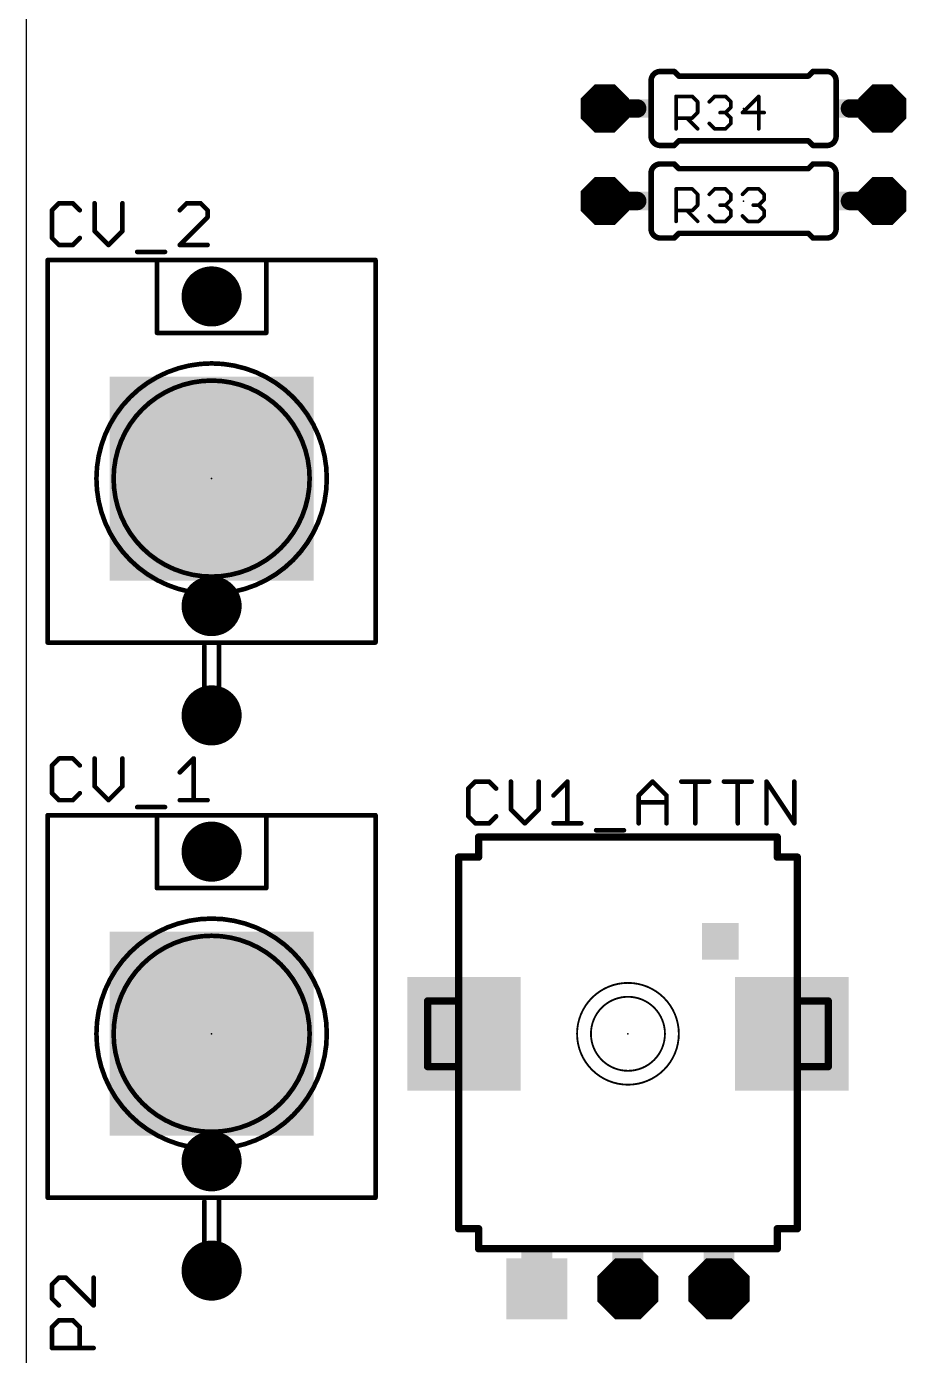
# Model space of a CAD drawing. Extents: x 0 to 42, y 0 to 103.
# Drawn here: x 0 to 24.16, y 38.8 to 75.27 of the extents above; entities that cross this region are included whole.
import ezdxf

# ---------------------------------------------------------------- set-up
doc = ezdxf.new("R2010")
doc.units = 0
for name, color, linetype in [('17', 110, 'CONTINUOUS'), ('18', 110, 'CONTINUOUS'), ('20', 53, 'CONTINUOUS'), ('21', 253, 'CONTINUOUS'), ('23', 53, 'CONTINUOUS'), ('25', 253, 'CONTINUOUS'), ('41', 12, 'CONTINUOUS'), ('51', 253, 'CONTINUOUS')]:
    doc.layers.add(name, color=color, linetype=linetype)

# ---------------------------------------------------------------- blocks, each defined once
blk = doc.blocks.new('RECT')
blk.add_solid([(-0.5, -0.5), (0.5, -0.5), (-0.5, 0.5), (0.5, 0.5)])
blk = doc.blocks.new('SQUAREP')
blk.add_solid([(-0.5, -0.5), (0.5, -0.5), (-0.5, 0.5), (0.5, 0.5)])
blk = doc.blocks.new('OCTAGONP')
at = {"const_width": 0.5}
blk.add_lwpolyline([(-0.25, -0.1036), (-0.25, 0.1036), (-0.1036, 0.25), (0.1036, 0.25), (0.25, 0.1036), (0.25, -0.1036), (0.1036, -0.25), (-0.1036, -0.25), (-0.25, -0.1036), (-0.25, 0.1036)], dxfattribs=at)
blk = doc.blocks.new('ROUNDP')
at = {"const_width": 0.5}
blk.add_lwpolyline([(0, -0.25, 1), (0, 0.25, 1), (0, -0.25)], format="xyb", dxfattribs=at)
blk = doc.blocks.new('SQUAREV')
blk.add_solid([(-0.5, -0.5), (0.5, -0.5), (-0.5, 0.5), (0.5, 0.5)])

msp = doc.modelspace()

# ---------------------------------------------------------------- linework, layer by layer
at = {"layer": '20'}
msp.add_line((0, 0), (0, 99.695), dxfattribs=at)
at = {"layer": '21'}
for points, const_width in [([(17.399, 74.041, 0.4142), (17.145, 73.787)], 0.1524), ([(17.399, 74.0791, 1), (17.399, 74.0029)], 0.0762), ([(17.399, 74.0029, 1), (17.399, 74.0791)], 0.0762), ([(17.8069, 74.0679, 1), (17.7531, 74.0141)], 0.0762), ([(17.78, 74.0029, 1), (17.78, 74.0791)], 0.0762), ([(21.59, 74.0791, 1), (21.59, 74.0029)], 0.0762), ([(21.6169, 74.0141, 1), (21.5631, 74.0679)], 0.0762), ([(22.225, 73.787, 0.4142), (21.971, 74.041)], 0.1524), ([(21.971, 74.0791, 1), (21.971, 74.0029)], 0.0762), ([(21.971, 74.0029, 1), (21.971, 74.0791)], 0.0762), ([(17.1831, 73.787, 1), (17.1069, 73.787)], 0.0762), ([(17.1069, 73.787, 1), (17.1831, 73.787)], 0.0762), ([(17.907, 73.9521, 1), (17.907, 73.8759)], 0.0762), ([(17.8801, 73.8871, 1), (17.9339, 73.9409)], 0.0762), ([(21.4361, 73.9409, 1), (21.4899, 73.8871)], 0.0762), ([(21.463, 73.8759, 1), (21.463, 73.9521)], 0.0762), ([(22.2631, 73.787, 1), (22.1869, 73.787)], 0.0762), ([(22.1869, 73.787, 1), (22.2631, 73.787)], 0.0762), ([(17.145, 72.263, 0.4142), (17.399, 72.009)], 0.1524), ([(17.1831, 72.263, 1), (17.1069, 72.263)], 0.0762), ([(17.1069, 72.263, 1), (17.1831, 72.263)], 0.0762), ([(21.971, 72.009, 0.4142), (22.225, 72.263)], 0.1524), ([(22.2631, 72.263, 1), (22.1869, 72.263)], 0.0762), ([(22.1869, 72.263, 1), (22.2631, 72.263)], 0.0762), ([(17.399, 72.0471, 1), (17.399, 71.9709)], 0.0762), ([(17.399, 71.9709, 1), (17.399, 72.0471)], 0.0762), ([(17.7531, 72.0359, 1), (17.8069, 71.9821)], 0.0762), ([(17.78, 71.9709, 1), (17.78, 72.0471)], 0.0762), ([(17.907, 72.1741, 1), (17.907, 72.0979)], 0.0762), ([(17.9339, 72.1091, 1), (17.8801, 72.1629)], 0.0762), ([(21.4899, 72.1629, 1), (21.4361, 72.1091)], 0.0762), ([(21.463, 72.0979, 1), (21.463, 72.1741)], 0.0762), ([(21.59, 72.0471, 1), (21.59, 71.9709)], 0.0762), ([(21.5631, 71.9821, 1), (21.6169, 72.0359)], 0.0762), ([(21.971, 72.0471, 1), (21.971, 71.9709)], 0.0762), ([(21.971, 71.9709, 1), (21.971, 72.0471)], 0.0762), ([(17.399, 71.501, 0.4142), (17.145, 71.247)], 0.1524), ([(17.399, 71.5391, 1), (17.399, 71.4629)], 0.0762), ([(17.399, 71.4629, 1), (17.399, 71.5391)], 0.0762), ([(17.8069, 71.5279, 1), (17.7531, 71.4741)], 0.0762), ([(17.78, 71.4629, 1), (17.78, 71.5391)], 0.0762), ([(21.59, 71.5391, 1), (21.59, 71.4629)], 0.0762), ([(21.6169, 71.4741, 1), (21.5631, 71.5279)], 0.0762), ([(22.225, 71.247, 0.4142), (21.971, 71.501)], 0.1524), ([(21.971, 71.5391, 1), (21.971, 71.4629)], 0.0762), ([(21.971, 71.4629, 1), (21.971, 71.5391)], 0.0762), ([(17.1831, 71.247, 1), (17.1069, 71.247)], 0.0762), ([(17.1069, 71.247, 1), (17.1831, 71.247)], 0.0762), ([(17.907, 71.4121, 1), (17.907, 71.3359)], 0.0762), ([(17.8801, 71.3471, 1), (17.9339, 71.4009)], 0.0762), ([(21.4361, 71.4009, 1), (21.4899, 71.3471)], 0.0762), ([(21.463, 71.3359, 1), (21.463, 71.4121)], 0.0762), ([(22.2631, 71.247, 1), (22.1869, 71.247)], 0.0762), ([(22.1869, 71.247, 1), (22.2631, 71.247)], 0.0762), ([(17.145, 69.723, 0.4142), (17.399, 69.469)], 0.1524), ([(17.1831, 69.723, 1), (17.1069, 69.723)], 0.0762), ([(17.1069, 69.723, 1), (17.1831, 69.723)], 0.0762), ([(17.907, 69.6341, 1), (17.907, 69.5579)], 0.0762), ([(17.9339, 69.5691, 1), (17.8801, 69.6229)], 0.0762), ([(21.4899, 69.6229, 1), (21.4361, 69.5691)], 0.0762), ([(21.463, 69.5579, 1), (21.463, 69.6341)], 0.0762), ([(21.971, 69.469, 0.4142), (22.225, 69.723)], 0.1524), ([(22.2631, 69.723, 1), (22.1869, 69.723)], 0.0762), ([(22.1869, 69.723, 1), (22.2631, 69.723)], 0.0762), ([(17.399, 69.5071, 1), (17.399, 69.4309)], 0.0762), ([(17.399, 69.4309, 1), (17.399, 69.5071)], 0.0762), ([(17.7531, 69.4959, 1), (17.8069, 69.4421)], 0.0762), ([(17.78, 69.4309, 1), (17.78, 69.5071)], 0.0762), ([(21.59, 69.5071, 1), (21.59, 69.4309)], 0.0762), ([(21.5631, 69.4421, 1), (21.6169, 69.4959)], 0.0762), ([(21.971, 69.5071, 1), (21.971, 69.4309)], 0.0762), ([(21.971, 69.4309, 1), (21.971, 69.5071)], 0.0762), ([(0.58, 68.8968, 1), (0.58, 68.8333)], 0.0635), ([(0.6118, 68.865, 1), (0.5483, 68.865)], 0.0635), ([(3.6118, 68.865, 1), (3.5482, 68.865)], 0.0635), ([(3.58, 68.8968, 1), (3.58, 68.8333)], 0.0635), ([(3.58, 68.8333, 1), (3.58, 68.8968)], 0.0635), ([(6.58, 68.8968, 1), (6.58, 68.8333)], 0.0635), ([(6.6117, 68.865, 1), (6.5483, 68.865)], 0.0635), ([(6.58, 68.8333, 1), (6.58, 68.8968)], 0.0635), ([(9.6118, 68.865, 1), (9.5482, 68.865)], 0.0635), ([(9.58, 68.8333, 1), (9.58, 68.8968)], 0.0635), ([(3.5482, 66.865, 1), (3.6118, 66.865)], 0.0635), ([(3.58, 66.8968, 1), (3.58, 66.8333)], 0.0635), ([(6.5483, 66.865, 1), (6.6117, 66.865)], 0.0635), ([(6.58, 66.8333, 1), (6.58, 66.8968)], 0.0635), ([(5.08, 59.7027, 1), (5.08, 66.0273, 1), (5.08, 59.7027)], 0.127), ([(5.08, 60.1743, 1), (5.08, 65.5557, 1), (5.08, 60.1743)], 0.127), ([(0.58, 58.3968, 1), (0.58, 58.3332)], 0.0635), ([(0.5483, 58.365, 1), (0.6118, 58.365)], 0.0635), ([(5.28, 58.3968, 1), (5.28, 58.3332)], 0.0635), ([(5.3117, 58.365, 1), (5.2483, 58.365)], 0.0635), ([(5.28, 58.3332, 1), (5.28, 58.3968)], 0.0635), ([(9.5482, 58.365, 1), (9.6118, 58.365)], 0.0635), ([(9.58, 58.3332, 1), (9.58, 58.3968)], 0.0635), ([(4.9117, 58.265, 1), (4.8483, 58.265)], 0.0635), ([(4.88, 56.1968, 1), (4.88, 56.1332)], 0.0635), ([(4.8483, 56.165, 1), (4.9117, 56.165)], 0.0635), ([(5.2483, 56.165, 1), (5.3117, 56.165)], 0.0635), ([(5.28, 56.1332, 1), (5.28, 56.1968)], 0.0635), ([(0.58, 53.6568, 1), (0.58, 53.5932)], 0.0635), ([(0.6118, 53.625, 1), (0.5483, 53.625)], 0.0635), ([(3.6118, 53.625, 1), (3.5482, 53.625)], 0.0635), ([(3.58, 53.6568, 1), (3.58, 53.5932)], 0.0635), ([(3.58, 53.5932, 1), (3.58, 53.6568)], 0.0635), ([(6.58, 53.6568, 1), (6.58, 53.5932)], 0.0635), ([(6.6117, 53.625, 1), (6.5483, 53.625)], 0.0635), ([(6.58, 53.5932, 1), (6.58, 53.6568)], 0.0635), ([(9.6118, 53.625, 1), (9.5482, 53.625)], 0.0635), ([(9.58, 53.5932, 1), (9.58, 53.6568)], 0.0635), ([(12.41, 53.0758, 1), (12.41, 52.9742)], 0.1016), ([(12.4608, 53.025, 1), (12.3592, 53.025)], 0.1016), ([(20.6608, 53.025, 1), (20.5592, 53.025)], 0.1016), ([(20.61, 52.9742, 1), (20.61, 53.0758)], 0.1016), ([(11.86, 52.5258, 1), (11.86, 52.4242)], 0.1016), ([(11.9108, 52.475, 1), (11.8092, 52.475)], 0.1016), ([(12.41, 52.4242, 1), (12.41, 52.5258)], 0.1016), ([(20.61, 52.5258, 1), (20.61, 52.4242)], 0.1016), ([(21.2108, 52.475, 1), (21.1092, 52.475)], 0.1016), ([(21.16, 52.4242, 1), (21.16, 52.5258)], 0.1016), ([(12.3592, 52.475, 1), (12.4608, 52.475)], 0.1016), ([(20.5592, 52.475, 1), (20.6608, 52.475)], 0.1016), ([(3.5482, 51.625, 1), (3.6118, 51.625)], 0.0635), ([(3.58, 51.6568, 1), (3.58, 51.5932)], 0.0635), ([(6.5483, 51.625, 1), (6.6117, 51.625)], 0.0635), ([(6.58, 51.5932, 1), (6.58, 51.6568)], 0.0635), ([(5.08, 44.4627, 1), (5.08, 50.7873, 1), (5.08, 44.4627)], 0.127), ([(5.08, 44.9343, 1), (5.08, 50.3157, 1), (5.08, 44.9343)], 0.127), ([(11.8092, 50.275, 1), (11.9108, 50.275)], 0.1016), ([(21.1092, 50.275, 1), (21.2108, 50.275)], 0.1016), ([(16.51, 46.228, 1), (16.51, 49.022, 1), (16.51, 46.228)], 0.0508), ([(16.51, 46.609, 1), (16.51, 48.641, 1), (16.51, 46.609)], 0.0508), ([(11.9108, 45.475, 1), (11.8092, 45.475)], 0.1016), ([(21.2108, 45.475, 1), (21.1092, 45.475)], 0.1016), ([(0.58, 43.1568, 1), (0.58, 43.0932)], 0.0635), ([(0.5483, 43.125, 1), (0.6118, 43.125)], 0.0635), ([(4.9117, 43.025, 1), (4.8483, 43.025)], 0.0635), ([(5.28, 43.1568, 1), (5.28, 43.0932)], 0.0635), ([(5.3117, 43.125, 1), (5.2483, 43.125)], 0.0635), ([(5.28, 43.0932, 1), (5.28, 43.1568)], 0.0635), ([(9.5482, 43.125, 1), (9.6118, 43.125)], 0.0635), ([(9.58, 43.0932, 1), (9.58, 43.1568)], 0.0635), ([(11.86, 42.3258, 1), (11.86, 42.2242)], 0.1016), ([(11.8092, 42.275, 1), (11.9108, 42.275)], 0.1016), ([(12.4608, 42.275, 1), (12.3592, 42.275)], 0.1016), ([(12.41, 42.2242, 1), (12.41, 42.3258)], 0.1016), ([(20.61, 42.3258, 1), (20.61, 42.2242)], 0.1016), ([(20.6608, 42.275, 1), (20.5592, 42.275)], 0.1016), ([(21.1092, 42.275, 1), (21.2108, 42.275)], 0.1016), ([(21.16, 42.2242, 1), (21.16, 42.3258)], 0.1016), ([(12.41, 41.7758, 1), (12.41, 41.6742)], 0.1016), ([(12.3592, 41.725, 1), (12.4608, 41.725)], 0.1016), ([(20.5592, 41.725, 1), (20.6608, 41.725)], 0.1016), ([(20.61, 41.6742, 1), (20.61, 41.7758)], 0.1016), ([(4.88, 40.9568, 1), (4.88, 40.8933)], 0.0635), ([(4.8483, 40.925, 1), (4.9117, 40.925)], 0.0635), ([(5.2483, 40.925, 1), (5.3117, 40.925)], 0.0635), ([(5.28, 40.8933, 1), (5.28, 40.9568)], 0.0635)]:
    msp.add_lwpolyline(points, format="xyb", dxfattribs=dict(at, const_width=const_width))
for points, const_width in [([(17.399, 74.041), (17.78, 74.041)], 0.1524), ([(17.907, 73.914), (17.78, 74.041)], 0.1524), ([(21.463, 73.914), (21.59, 74.041)], 0.1524), ([(21.971, 74.041), (21.59, 74.041)], 0.1524), ([(17.145, 73.787), (17.145, 72.263)], 0.1524), ([(17.907, 73.914), (21.463, 73.914)], 0.1524), ([(22.225, 73.787), (22.225, 72.263)], 0.1524), ([(17.399, 72.009), (17.78, 72.009)], 0.1524), ([(17.907, 72.136), (17.78, 72.009)], 0.1524), ([(17.907, 72.136), (21.463, 72.136)], 0.1524), ([(21.463, 72.136), (21.59, 72.009)], 0.1524), ([(21.971, 72.009), (21.59, 72.009)], 0.1524), ([(17.399, 71.501), (17.78, 71.501)], 0.1524), ([(17.907, 71.374), (17.78, 71.501)], 0.1524), ([(21.463, 71.374), (21.59, 71.501)], 0.1524), ([(21.971, 71.501), (21.59, 71.501)], 0.1524), ([(17.145, 71.247), (17.145, 69.723)], 0.1524), ([(17.907, 71.374), (21.463, 71.374)], 0.1524), ([(22.225, 71.247), (22.225, 69.723)], 0.1524), ([(17.907, 69.596), (17.78, 69.469)], 0.1524), ([(17.907, 69.596), (21.463, 69.596)], 0.1524), ([(21.463, 69.596), (21.59, 69.469)], 0.1524), ([(17.399, 69.469), (17.78, 69.469)], 0.1524), ([(21.971, 69.469), (21.59, 69.469)], 0.1524), ([(0.58, 68.865), (3.58, 68.865)], 0.127), ([(0.58, 68.865), (0.58, 58.365)], 0.127), ([(3.58, 68.865), (6.58, 68.865)], 0.127), ([(3.58, 68.865), (3.58, 66.865)], 0.127), ([(6.58, 68.865), (9.58, 68.865)], 0.127), ([(6.58, 66.865), (6.58, 68.865)], 0.127), ([(9.58, 58.365), (9.58, 68.865)], 0.127), ([(3.58, 66.865), (6.58, 66.865)], 0.127), ([(0.58, 58.365), (5.28, 58.365)], 0.127), ([(5.28, 58.365), (9.58, 58.365)], 0.127), ([(5.28, 56.165), (5.28, 58.365)], 0.127), ([(4.88, 58.265), (4.88, 56.165)], 0.127), ([(4.88, 56.165), (5.28, 56.165)], 0.127), ([(0.58, 53.625), (3.58, 53.625)], 0.127), ([(0.58, 53.625), (0.58, 43.125)], 0.127), ([(3.58, 53.625), (6.58, 53.625)], 0.127), ([(3.58, 53.625), (3.58, 51.625)], 0.127), ([(6.58, 53.625), (9.58, 53.625)], 0.127), ([(6.58, 51.625), (6.58, 53.625)], 0.127), ([(9.58, 43.125), (9.58, 53.625)], 0.127), ([(12.41, 53.025), (20.61, 53.025)], 0.2032), ([(12.41, 53.025), (12.41, 52.475)], 0.2032), ([(20.61, 52.475), (20.61, 53.025)], 0.2032), ([(12.41, 52.475), (11.86, 52.475)], 0.2032), ([(11.86, 50.275), (11.86, 52.475)], 0.2032), ([(21.16, 52.475), (20.61, 52.475)], 0.2032), ([(21.16, 52.475), (21.16, 50.275)], 0.2032), ([(3.58, 51.625), (6.58, 51.625)], 0.127), ([(11.86, 42.275), (11.86, 45.475)], 0.2032), ([(21.16, 45.475), (21.16, 42.275)], 0.2032), ([(0.58, 43.125), (5.28, 43.125)], 0.127), ([(4.88, 43.025), (4.88, 40.925)], 0.127), ([(5.28, 43.125), (9.58, 43.125)], 0.127), ([(5.28, 40.925), (5.28, 43.125)], 0.127), ([(11.86, 42.275), (12.41, 42.275)], 0.2032), ([(12.41, 42.275), (12.41, 41.725)], 0.2032), ([(20.61, 42.275), (21.16, 42.275)], 0.2032), ([(20.61, 41.725), (20.61, 42.275)], 0.2032), ([(20.61, 41.725), (12.41, 41.725)], 0.2032), ([(4.88, 40.925), (5.28, 40.925)], 0.127)]:
    msp.add_lwpolyline(points, dxfattribs=dict(at, const_width=const_width))
at = {"layer": '23'}
for p in [(19.685, 73.025), (19.685, 70.485), (5.08, 62.865), (5.08, 47.625), (16.51, 47.625)]:
    msp.add_point(p, dxfattribs=at)
at = {"layer": '25'}
for points, const_width in [([(17.8308, 72.4662), (17.8308, 73.356)], 0.1016), ([(17.8308, 73.356), (18.2757, 73.356)], 0.1016), ([(18.2757, 73.356), (18.424, 73.2077)], 0.1016), ([(18.7429, 73.2077), (18.8912, 73.356)], 0.1016), ([(18.8912, 73.356), (19.1878, 73.356)], 0.1016), ([(19.1878, 73.356), (19.3361, 73.2077)], 0.1016), ([(20.0999, 73.356), (19.6551, 72.9111)], 0.1016), ([(20.0999, 72.4662), (20.0999, 73.356)], 0.1016), ([(18.424, 72.9111), (18.2757, 72.7628)], 0.1016), ([(18.424, 73.2077), (18.424, 72.9111)], 0.1016), ([(19.1878, 72.9111), (19.0395, 72.9111)], 0.1016), ([(19.3361, 73.0594), (19.1878, 72.9111)], 0.1016), ([(19.1878, 72.9111), (19.3361, 72.7628)], 0.1016), ([(19.3361, 73.2077), (19.3361, 73.0594)], 0.1016), ([(19.6551, 72.9111), (20.2482, 72.9111)], 0.1016), ([(18.2757, 72.7628), (17.8308, 72.7628)], 0.1016), ([(18.1274, 72.7628), (18.424, 72.4662)], 0.1016), ([(18.8912, 72.4662), (18.7429, 72.6145)], 0.1016), ([(19.3361, 72.6145), (19.1878, 72.4662)], 0.1016), ([(19.3361, 72.7628), (19.3361, 72.6145)], 0.1016), ([(19.1878, 72.4662), (18.8912, 72.4662)], 0.1016), ([(17.8308, 69.9262), (17.8308, 70.816)], 0.1016), ([(17.8308, 70.816), (18.2757, 70.816)], 0.1016), ([(18.2757, 70.816), (18.424, 70.6677)], 0.1016), ([(18.7429, 70.6677), (18.8912, 70.816)], 0.1016), ([(18.8912, 70.816), (19.1878, 70.816)], 0.1016), ([(19.1878, 70.816), (19.3361, 70.6677)], 0.1016), ([(19.6551, 70.6677), (19.8034, 70.816)], 0.1016), ([(19.8034, 70.816), (20.0999, 70.816)], 0.1016), ([(20.0999, 70.816), (20.2482, 70.6677)], 0.1016), ([(0.8892, 70.4225), (0.6985, 70.2318)], 0.127), ([(1.2705, 70.4225), (0.8892, 70.4225)], 0.127), ([(1.4612, 70.2318), (1.2705, 70.4225)], 0.127), ([(1.8679, 70.4225), (1.8679, 69.6598)], 0.127), ([(2.6305, 69.6598), (2.6305, 70.4225)], 0.127), ([(4.3974, 70.4225), (4.2067, 70.2318)], 0.127), ([(4.7787, 70.4225), (4.3974, 70.4225)], 0.127), ([(4.9693, 70.2318), (4.7787, 70.4225)], 0.127), ([(18.424, 70.3711), (18.2757, 70.2228)], 0.1016), ([(18.424, 70.6677), (18.424, 70.3711)], 0.1016), ([(19.1878, 70.3711), (19.0395, 70.3711)], 0.1016), ([(19.3361, 70.5194), (19.1878, 70.3711)], 0.1016), ([(19.1878, 70.3711), (19.3361, 70.2228)], 0.1016), ([(19.3361, 70.6677), (19.3361, 70.5194)], 0.1016), ([(20.0999, 70.3711), (19.9516, 70.3711)], 0.1016), ([(20.2482, 70.5194), (20.0999, 70.3711)], 0.1016), ([(20.0999, 70.3711), (20.2482, 70.2228)], 0.1016), ([(20.2482, 70.6677), (20.2482, 70.5194)], 0.1016), ([(0.6985, 70.2318), (0.6985, 69.4692)], 0.127), ([(4.2067, 69.2785), (4.9693, 70.0412)], 0.127), ([(4.9693, 70.0412), (4.9693, 70.2318)], 0.127), ([(18.2757, 70.2228), (17.8308, 70.2228)], 0.1016), ([(18.1274, 70.2228), (18.424, 69.9262)], 0.1016), ([(18.8912, 69.9262), (18.7429, 70.0745)], 0.1016), ([(19.3361, 70.0745), (19.1878, 69.9262)], 0.1016), ([(19.3361, 70.2228), (19.3361, 70.0745)], 0.1016), ([(19.8034, 69.9262), (19.6551, 70.0745)], 0.1016), ([(20.2482, 70.0745), (20.0999, 69.9262)], 0.1016), ([(20.2482, 70.2228), (20.2482, 70.0745)], 0.1016), ([(1.8679, 69.6598), (2.2492, 69.2785)], 0.127), ([(2.2492, 69.2785), (2.6305, 69.6598)], 0.127), ([(19.1878, 69.9262), (18.8912, 69.9262)], 0.1016), ([(20.0999, 69.9262), (19.8034, 69.9262)], 0.1016), ([(0.6985, 69.4692), (0.8892, 69.2785)], 0.127), ([(0.8892, 69.2785), (1.2705, 69.2785)], 0.127), ([(1.2705, 69.2785), (1.4612, 69.4692)], 0.127), ([(4.9693, 69.2785), (4.2067, 69.2785)], 0.127), ([(3.0373, 69.0878), (3.7999, 69.0878)], 0.127), ([(0.8892, 55.1825), (0.6985, 54.9918)], 0.127), ([(1.2705, 55.1825), (0.8892, 55.1825)], 0.127), ([(1.4612, 54.9918), (1.2705, 55.1825)], 0.127), ([(1.8679, 55.1825), (1.8679, 54.4198)], 0.127), ([(2.6305, 54.4198), (2.6305, 55.1825)], 0.127), ([(4.2067, 54.8011), (4.588, 55.1825)], 0.127), ([(4.588, 55.1825), (4.588, 54.0385)], 0.127), ([(0.6985, 54.9918), (0.6985, 54.2292)], 0.127), ([(1.8679, 54.4198), (2.2492, 54.0385)], 0.127), ([(2.2492, 54.0385), (2.6305, 54.4198)], 0.127), ([(12.3192, 54.5475), (12.1285, 54.3568)], 0.127), ([(12.1285, 54.3568), (12.1285, 53.5942)], 0.127), ([(12.7005, 54.5475), (12.3192, 54.5475)], 0.127), ([(12.8912, 54.3568), (12.7005, 54.5475)], 0.127), ([(13.2979, 54.5475), (13.2979, 53.7848)], 0.127), ([(14.0605, 53.7848), (14.0605, 54.5475)], 0.127), ([(14.4673, 54.1662), (14.8486, 54.5475)], 0.127), ([(14.8486, 54.5475), (14.8486, 53.4035)], 0.127), ([(16.8061, 54.1662), (17.1874, 54.5475)], 0.127), ([(17.1874, 54.5475), (17.5687, 54.1662)], 0.127), ([(17.9755, 54.5475), (18.7381, 54.5475)], 0.127), ([(18.3568, 53.4035), (18.3568, 54.5475)], 0.127), ([(19.1449, 54.5475), (19.9075, 54.5475)], 0.127), ([(19.5262, 53.4035), (19.5262, 54.5475)], 0.127), ([(20.3143, 53.4035), (20.3143, 54.5475)], 0.127), ([(20.3143, 54.5475), (21.0769, 53.4035)], 0.127), ([(21.0769, 53.4035), (21.0769, 54.5475)], 0.127), ([(0.6985, 54.2292), (0.8892, 54.0385)], 0.127), ([(0.8892, 54.0385), (1.2705, 54.0385)], 0.127), ([(1.2705, 54.0385), (1.4612, 54.2292)], 0.127), ([(4.2067, 54.0385), (4.9693, 54.0385)], 0.127), ([(16.8061, 53.4035), (16.8061, 54.1662)], 0.127), ([(16.8061, 53.9755), (17.5687, 53.9755)], 0.127), ([(17.5687, 54.1662), (17.5687, 53.4035)], 0.127), ([(3.0373, 53.8478), (3.7999, 53.8478)], 0.127), ([(12.1285, 53.5942), (12.3192, 53.4035)], 0.127), ([(12.7005, 53.4035), (12.8912, 53.5942)], 0.127), ([(13.2979, 53.7848), (13.6792, 53.4035)], 0.127), ([(13.6792, 53.4035), (14.0605, 53.7848)], 0.127), ([(12.3192, 53.4035), (12.7005, 53.4035)], 0.127), ([(14.4673, 53.4035), (15.2299, 53.4035)], 0.127), ([(15.6367, 53.2128), (16.3993, 53.2128)], 0.127), ([(0.8882, 40.9317), (0.6975, 40.7411)], 0.127), ([(1.0789, 40.9317), (0.8882, 40.9317)], 0.127), ([(1.8415, 40.1691), (1.0789, 40.9317)], 0.127), ([(1.8415, 40.9317), (1.8415, 40.1691)], 0.127), ([(0.6975, 40.7411), (0.6975, 40.3598)], 0.127), ([(0.6975, 40.3598), (0.8882, 40.1691)], 0.127), ([(0.6975, 39.5717), (0.8882, 39.7624)], 0.127), ([(0.8882, 39.7624), (1.2695, 39.7624)], 0.127), ([(1.2695, 39.7624), (1.4602, 39.5717)], 0.127), ([(0.6975, 38.9997), (0.6975, 39.5717)], 0.127), ([(1.4602, 39.5717), (1.4602, 38.9997)], 0.127), ([(1.8415, 38.9997), (0.6975, 38.9997)], 0.127)]:
    msp.add_lwpolyline(points, dxfattribs=dict(at, const_width=const_width))
for points, const_width in [([(17.8562, 73.356, 1), (17.8054, 73.356)], 0.0508), ([(17.8308, 73.3814, 1), (17.8308, 73.3306)], 0.0508), ([(18.2936, 73.3739, 1), (18.2577, 73.338)], 0.0508), ([(18.2757, 73.3306, 1), (18.2757, 73.3814)], 0.0508), ([(18.8912, 73.3814, 1), (18.8912, 73.3306)], 0.0508), ([(18.9092, 73.338, 1), (18.8733, 73.3739)], 0.0508), ([(19.2058, 73.3739, 1), (19.1698, 73.338)], 0.0508), ([(19.1878, 73.3306, 1), (19.1878, 73.3814)], 0.0508), ([(20.1253, 73.356, 1), (20.0745, 73.356)], 0.0508), ([(20.1179, 73.338, 1), (20.082, 73.3739)], 0.0508), ([(18.4494, 73.2077, 1), (18.3986, 73.2077)], 0.0508), ([(18.406, 73.1897, 1), (18.4419, 73.2256)], 0.0508), ([(18.4419, 72.8931, 1), (18.406, 72.929)], 0.0508), ([(18.725, 73.2256, 1), (18.7609, 73.1897)], 0.0508), ([(19.0395, 72.9365, 1), (19.0395, 72.8857)], 0.0508), ([(19.2058, 72.929, 1), (19.1698, 72.8931)], 0.0508), ([(19.1698, 72.929, 1), (19.2058, 72.8931)], 0.0508), ([(19.1878, 72.8857, 1), (19.1878, 72.9365)], 0.0508), ([(19.3615, 73.2077, 1), (19.3107, 73.2077)], 0.0508), ([(19.3107, 73.0594, 1), (19.3615, 73.0594)], 0.0508), ([(19.3181, 73.1897, 1), (19.3541, 73.2256)], 0.0508), ([(19.3541, 73.0414, 1), (19.3181, 73.0773)], 0.0508), ([(19.6551, 72.9365, 1), (19.6551, 72.8857)], 0.0508), ([(19.6371, 72.929, 1), (19.673, 72.8931)], 0.0508), ([(20.2482, 72.8857, 1), (20.2482, 72.9365)], 0.0508), ([(17.8308, 72.7882, 1), (17.8308, 72.7374)], 0.0508), ([(18.1453, 72.7807, 1), (18.1094, 72.7448)], 0.0508), ([(18.2577, 72.7807, 1), (18.2936, 72.7448)], 0.0508), ([(18.2757, 72.7374, 1), (18.2757, 72.7882)], 0.0508), ([(18.3986, 72.9111, 1), (18.4494, 72.9111)], 0.0508), ([(18.7609, 72.6325, 1), (18.725, 72.5965)], 0.0508), ([(19.3615, 72.7628, 1), (19.3107, 72.7628)], 0.0508), ([(19.3107, 72.6145, 1), (19.3615, 72.6145)], 0.0508), ([(19.3181, 72.7448, 1), (19.3541, 72.7807)], 0.0508), ([(19.3541, 72.5965, 1), (19.3181, 72.6325)], 0.0508), ([(17.8054, 72.4662, 1), (17.8562, 72.4662)], 0.0508), ([(18.406, 72.4482, 1), (18.4419, 72.4842)], 0.0508), ([(18.8912, 72.4916, 1), (18.8912, 72.4408)], 0.0508), ([(18.8733, 72.4482, 1), (18.9092, 72.4842)], 0.0508), ([(19.1698, 72.4842, 1), (19.2058, 72.4482)], 0.0508), ([(19.1878, 72.4408, 1), (19.1878, 72.4916)], 0.0508), ([(20.0745, 72.4662, 1), (20.1253, 72.4662)], 0.0508), ([(17.8562, 70.816, 1), (17.8054, 70.816)], 0.0508), ([(17.8308, 70.8414, 1), (17.8308, 70.7906)], 0.0508), ([(18.2936, 70.8339, 1), (18.2577, 70.798)], 0.0508), ([(18.2757, 70.7906, 1), (18.2757, 70.8414)], 0.0508), ([(18.8912, 70.8414, 1), (18.8912, 70.7906)], 0.0508), ([(18.9092, 70.798, 1), (18.8733, 70.8339)], 0.0508), ([(19.2058, 70.8339, 1), (19.1698, 70.798)], 0.0508), ([(19.1878, 70.7906, 1), (19.1878, 70.8414)], 0.0508), ([(19.8034, 70.8414, 1), (19.8034, 70.7906)], 0.0508), ([(19.8213, 70.798, 1), (19.7854, 70.8339)], 0.0508), ([(20.1179, 70.8339, 1), (20.082, 70.798)], 0.0508), ([(20.0999, 70.7906, 1), (20.0999, 70.8414)], 0.0508), ([(0.8892, 70.4542, 1), (0.8892, 70.3907)], 0.0635), ([(0.9116, 70.4, 1), (0.8667, 70.4449)], 0.0635), ([(1.2929, 70.4449, 1), (1.248, 70.4)], 0.0635), ([(1.2705, 70.3907, 1), (1.2705, 70.4542)], 0.0635), ([(1.8996, 70.4225, 1), (1.8361, 70.4225)], 0.0635), ([(2.6623, 70.4225, 1), (2.5988, 70.4225)], 0.0635), ([(4.3974, 70.4542, 1), (4.3974, 70.3907)], 0.0635), ([(4.4198, 70.4, 1), (4.3749, 70.4449)], 0.0635), ([(4.8011, 70.4449, 1), (4.7562, 70.4)], 0.0635), ([(4.7787, 70.3907, 1), (4.7787, 70.4542)], 0.0635), ([(18.4494, 70.6677, 1), (18.3986, 70.6677)], 0.0508), ([(18.406, 70.6497, 1), (18.4419, 70.6856)], 0.0508), ([(18.4419, 70.3531, 1), (18.406, 70.389)], 0.0508), ([(18.725, 70.6856, 1), (18.7609, 70.6497)], 0.0508), ([(19.0395, 70.3965, 1), (19.0395, 70.3457)], 0.0508), ([(19.2058, 70.389, 1), (19.1698, 70.3531)], 0.0508), ([(19.1698, 70.389, 1), (19.2058, 70.3531)], 0.0508), ([(19.1878, 70.3457, 1), (19.1878, 70.3965)], 0.0508), ([(19.3615, 70.6677, 1), (19.3107, 70.6677)], 0.0508), ([(19.3107, 70.5194, 1), (19.3615, 70.5194)], 0.0508), ([(19.3181, 70.6497, 1), (19.3541, 70.6856)], 0.0508), ([(19.3541, 70.5014, 1), (19.3181, 70.5373)], 0.0508), ([(19.6371, 70.6856, 1), (19.673, 70.6497)], 0.0508), ([(19.9516, 70.3965, 1), (19.9516, 70.3457)], 0.0508), ([(20.1179, 70.389, 1), (20.082, 70.3531)], 0.0508), ([(20.082, 70.389, 1), (20.1179, 70.3531)], 0.0508), ([(20.0999, 70.3457, 1), (20.0999, 70.3965)], 0.0508), ([(20.2736, 70.6677, 1), (20.2228, 70.6677)], 0.0508), ([(20.2228, 70.5194, 1), (20.2736, 70.5194)], 0.0508), ([(20.2303, 70.6497, 1), (20.2662, 70.6856)], 0.0508), ([(20.2662, 70.5014, 1), (20.2303, 70.5373)], 0.0508), ([(0.7303, 70.2318, 1), (0.6667, 70.2318)], 0.0635), ([(0.676, 70.2543, 1), (0.721, 70.2094)], 0.0635), ([(1.4387, 70.2094, 1), (1.4836, 70.2543)], 0.0635), ([(4.1842, 70.2543, 1), (4.2291, 70.2094)], 0.0635), ([(5.0011, 70.2318, 1), (4.9376, 70.2318)], 0.0635), ([(4.9376, 70.0412, 1), (5.0011, 70.0412)], 0.0635), ([(4.9469, 70.2094, 1), (4.9918, 70.2543)], 0.0635), ([(4.9918, 70.0187, 1), (4.9469, 70.0636)], 0.0635), ([(17.8308, 70.2482, 1), (17.8308, 70.1974)], 0.0508), ([(18.1453, 70.2407, 1), (18.1094, 70.2048)], 0.0508), ([(18.2577, 70.2407, 1), (18.2936, 70.2048)], 0.0508), ([(18.2757, 70.1974, 1), (18.2757, 70.2482)], 0.0508), ([(18.3986, 70.3711, 1), (18.4494, 70.3711)], 0.0508), ([(18.7609, 70.0925, 1), (18.725, 70.0565)], 0.0508), ([(19.3615, 70.2228, 1), (19.3107, 70.2228)], 0.0508), ([(19.3107, 70.0745, 1), (19.3615, 70.0745)], 0.0508), ([(19.3181, 70.2048, 1), (19.3541, 70.2407)], 0.0508), ([(19.3541, 70.0565, 1), (19.3181, 70.0925)], 0.0508), ([(19.673, 70.0925, 1), (19.6371, 70.0565)], 0.0508), ([(20.2736, 70.2228, 1), (20.2228, 70.2228)], 0.0508), ([(20.2228, 70.0745, 1), (20.2736, 70.0745)], 0.0508), ([(20.2303, 70.2048, 1), (20.2662, 70.2407)], 0.0508), ([(20.2662, 70.0565, 1), (20.2303, 70.0925)], 0.0508), ([(1.8903, 69.6823, 1), (1.8454, 69.6374)], 0.0635), ([(1.8361, 69.6598, 1), (1.8996, 69.6598)], 0.0635), ([(2.5988, 69.6598, 1), (2.6623, 69.6598)], 0.0635), ([(2.653, 69.6374, 1), (2.6081, 69.6823)], 0.0635), ([(17.8054, 69.9262, 1), (17.8562, 69.9262)], 0.0508), ([(18.406, 69.9082, 1), (18.4419, 69.9442)], 0.0508), ([(18.8912, 69.9516, 1), (18.8912, 69.9008)], 0.0508), ([(18.8733, 69.9082, 1), (18.9092, 69.9442)], 0.0508), ([(19.1698, 69.9442, 1), (19.2058, 69.9082)], 0.0508), ([(19.1878, 69.9008, 1), (19.1878, 69.9516)], 0.0508), ([(19.8034, 69.9516, 1), (19.8034, 69.9008)], 0.0508), ([(19.7854, 69.9082, 1), (19.8213, 69.9442)], 0.0508), ([(20.082, 69.9442, 1), (20.1179, 69.9082)], 0.0508), ([(20.0999, 69.9008, 1), (20.0999, 69.9516)], 0.0508), ([(0.6667, 69.4692, 1), (0.7303, 69.4692)], 0.0635), ([(0.721, 69.4916, 1), (0.676, 69.4467)], 0.0635), ([(0.8892, 69.3103, 1), (0.8892, 69.2468)], 0.0635), ([(0.8667, 69.256, 1), (0.9116, 69.301)], 0.0635), ([(1.248, 69.301, 1), (1.2929, 69.256)], 0.0635), ([(1.2705, 69.2468, 1), (1.2705, 69.3103)], 0.0635), ([(1.4836, 69.4467, 1), (1.4387, 69.4916)], 0.0635), ([(2.2268, 69.301, 1), (2.2717, 69.256)], 0.0635), ([(2.2268, 69.256, 1), (2.2717, 69.301)], 0.0635), ([(4.1842, 69.301, 1), (4.2291, 69.256)], 0.0635), ([(4.2067, 69.3103, 1), (4.2067, 69.2468)], 0.0635), ([(4.9693, 69.2468, 1), (4.9693, 69.3103)], 0.0635), ([(3.0373, 69.1196, 1), (3.0373, 69.0561)], 0.0635), ([(3.7999, 69.0561, 1), (3.7999, 69.1196)], 0.0635), ([(0.8892, 55.2142, 1), (0.8892, 55.1507)], 0.0635), ([(0.9116, 55.16, 1), (0.8667, 55.2049)], 0.0635), ([(1.2929, 55.2049, 1), (1.248, 55.16)], 0.0635), ([(1.2705, 55.1507, 1), (1.2705, 55.2142)], 0.0635), ([(1.8996, 55.1825, 1), (1.8361, 55.1825)], 0.0635), ([(2.6623, 55.1825, 1), (2.5988, 55.1825)], 0.0635), ([(4.6198, 55.1825, 1), (4.5563, 55.1825)], 0.0635), ([(4.6105, 55.16, 1), (4.5656, 55.2049)], 0.0635), ([(0.7303, 54.9918, 1), (0.6667, 54.9918)], 0.0635), ([(0.676, 55.0143, 1), (0.721, 54.9694)], 0.0635), ([(1.4387, 54.9694, 1), (1.4836, 55.0143)], 0.0635), ([(4.1842, 54.8236, 1), (4.2291, 54.7787)], 0.0635), ([(1.8903, 54.4423, 1), (1.8454, 54.3974)], 0.0635), ([(1.8361, 54.4198, 1), (1.8996, 54.4198)], 0.0635), ([(2.5988, 54.4198, 1), (2.6623, 54.4198)], 0.0635), ([(2.653, 54.3974, 1), (2.6081, 54.4423)], 0.0635), ([(12.106, 54.3793, 1), (12.151, 54.3344)], 0.0635), ([(12.1603, 54.3568, 1), (12.0968, 54.3568)], 0.0635), ([(12.3192, 54.5792, 1), (12.3192, 54.5157)], 0.0635), ([(12.3416, 54.525, 1), (12.2967, 54.5699)], 0.0635), ([(12.7229, 54.5699, 1), (12.678, 54.525)], 0.0635), ([(12.7005, 54.5157, 1), (12.7005, 54.5792)], 0.0635), ([(12.8687, 54.3344, 1), (12.9136, 54.3793)], 0.0635), ([(13.3296, 54.5475, 1), (13.2661, 54.5475)], 0.0635), ([(14.0923, 54.5475, 1), (14.0288, 54.5475)], 0.0635), ([(14.8804, 54.5475, 1), (14.8169, 54.5475)], 0.0635), ([(14.8711, 54.525, 1), (14.8262, 54.5699)], 0.0635), ([(17.2099, 54.5699, 1), (17.165, 54.525)], 0.0635), ([(17.2099, 54.525, 1), (17.165, 54.5699)], 0.0635), ([(17.9755, 54.5792, 1), (17.9755, 54.5157)], 0.0635), ([(18.3886, 54.5475, 1), (18.3251, 54.5475)], 0.0635), ([(18.7381, 54.5157, 1), (18.7381, 54.5792)], 0.0635), ([(19.1449, 54.5792, 1), (19.1449, 54.5157)], 0.0635), ([(19.558, 54.5475, 1), (19.4945, 54.5475)], 0.0635), ([(19.9075, 54.5157, 1), (19.9075, 54.5792)], 0.0635), ([(20.346, 54.5475, 1), (20.2825, 54.5475)], 0.0635), ([(20.3407, 54.5651, 1), (20.2879, 54.5299)], 0.0635), ([(21.1087, 54.5475, 1), (21.0452, 54.5475)], 0.0635), ([(0.6667, 54.2292, 1), (0.7303, 54.2292)], 0.0635), ([(0.721, 54.2516, 1), (0.676, 54.2067)], 0.0635), ([(0.8892, 54.0703, 1), (0.8892, 54.0067)], 0.0635), ([(0.8667, 54.016, 1), (0.9116, 54.061)], 0.0635), ([(1.248, 54.061, 1), (1.2929, 54.016)], 0.0635), ([(1.2705, 54.0067, 1), (1.2705, 54.0703)], 0.0635), ([(1.4836, 54.2067, 1), (1.4387, 54.2516)], 0.0635), ([(2.2268, 54.061, 1), (2.2717, 54.016)], 0.0635), ([(2.2268, 54.016, 1), (2.2717, 54.061)], 0.0635), ([(4.2067, 54.0703, 1), (4.2067, 54.0067)], 0.0635), ([(4.5563, 54.0385, 1), (4.6198, 54.0385)], 0.0635), ([(4.9693, 54.0067, 1), (4.9693, 54.0703)], 0.0635), ([(14.4448, 54.1886, 1), (14.4897, 54.1437)], 0.0635), ([(16.8378, 54.1662, 1), (16.7743, 54.1662)], 0.0635), ([(16.7836, 54.1886, 1), (16.8285, 54.1437)], 0.0635), ([(16.8061, 54.0072, 1), (16.8061, 53.9437)], 0.0635), ([(17.6005, 54.1662, 1), (17.537, 54.1662)], 0.0635), ([(17.5463, 54.1437, 1), (17.5912, 54.1886)], 0.0635), ([(17.5687, 53.9437, 1), (17.5687, 54.0072)], 0.0635), ([(3.0373, 53.8796, 1), (3.0373, 53.8161)], 0.0635), ([(3.7999, 53.8161, 1), (3.7999, 53.8796)], 0.0635), ([(12.151, 53.6166, 1), (12.106, 53.5717)], 0.0635), ([(12.0968, 53.5942, 1), (12.1603, 53.5942)], 0.0635), ([(12.9136, 53.5717, 1), (12.8687, 53.6166)], 0.0635), ([(13.3203, 53.8073, 1), (13.2754, 53.7624)], 0.0635), ([(13.2661, 53.7848, 1), (13.3296, 53.7848)], 0.0635), ([(14.0288, 53.7848, 1), (14.0923, 53.7848)], 0.0635), ([(14.083, 53.7624, 1), (14.0381, 53.8073)], 0.0635), ([(12.3192, 53.4353, 1), (12.3192, 53.3717)], 0.0635), ([(12.2967, 53.381, 1), (12.3416, 53.426)], 0.0635), ([(12.678, 53.426, 1), (12.7229, 53.381)], 0.0635), ([(12.7005, 53.3717, 1), (12.7005, 53.4353)], 0.0635), ([(13.6568, 53.426, 1), (13.7017, 53.381)], 0.0635), ([(13.6568, 53.381, 1), (13.7017, 53.426)], 0.0635), ([(14.4673, 53.4353, 1), (14.4673, 53.3717)], 0.0635), ([(14.8169, 53.4035, 1), (14.8804, 53.4035)], 0.0635), ([(15.2299, 53.3717, 1), (15.2299, 53.4353)], 0.0635), ([(15.6367, 53.2446, 1), (15.6367, 53.1811)], 0.0635), ([(16.3993, 53.1811, 1), (16.3993, 53.2446)], 0.0635), ([(16.7743, 53.4035, 1), (16.8378, 53.4035)], 0.0635), ([(17.537, 53.4035, 1), (17.6005, 53.4035)], 0.0635), ([(18.3251, 53.4035, 1), (18.3886, 53.4035)], 0.0635), ([(19.4945, 53.4035, 1), (19.558, 53.4035)], 0.0635), ([(20.2825, 53.4035, 1), (20.346, 53.4035)], 0.0635), ([(21.0452, 53.4035, 1), (21.1087, 53.4035)], 0.0635), ([(21.0505, 53.3859, 1), (21.1033, 53.4211)], 0.0635), ([(0.8882, 40.9635, 1), (0.8882, 40.9)], 0.0635), ([(0.9106, 40.9093, 1), (0.8657, 40.9542)], 0.0635), ([(1.1013, 40.9542, 1), (1.0564, 40.9093)], 0.0635), ([(1.0789, 40.9, 1), (1.0789, 40.9635)], 0.0635), ([(1.8733, 40.9317, 1), (1.8098, 40.9317)], 0.0635), ([(0.7293, 40.7411, 1), (0.6658, 40.7411)], 0.0635), ([(0.6751, 40.7635, 1), (0.72, 40.7186)], 0.0635), ([(0.72, 40.3822, 1), (0.6751, 40.3373)], 0.0635), ([(0.6658, 40.3598, 1), (0.7293, 40.3598)], 0.0635), ([(0.8657, 40.1466, 1), (0.9106, 40.1915)], 0.0635), ([(1.8098, 40.1691, 1), (1.8733, 40.1691)], 0.0635), ([(1.819, 40.1466, 1), (1.864, 40.1915)], 0.0635), ([(0.8882, 39.7941, 1), (0.8882, 39.7306)], 0.0635), ([(0.9106, 39.7399, 1), (0.8657, 39.7848)], 0.0635), ([(1.292, 39.7848, 1), (1.2471, 39.7399)], 0.0635), ([(1.2695, 39.7306, 1), (1.2695, 39.7941)], 0.0635), ([(0.7293, 39.5717, 1), (0.6658, 39.5717)], 0.0635), ([(0.6751, 39.5941, 1), (0.72, 39.5492)], 0.0635), ([(1.4919, 39.5717, 1), (1.4284, 39.5717)], 0.0635), ([(1.4377, 39.5492, 1), (1.4826, 39.5941)], 0.0635), ([(0.6975, 39.0315, 1), (0.6975, 38.968)], 0.0635), ([(0.6658, 38.9997, 1), (0.7293, 38.9997)], 0.0635), ([(1.4284, 38.9997, 1), (1.4919, 38.9997)], 0.0635), ([(1.8415, 38.968, 1), (1.8415, 39.0315)], 0.0635)]:
    msp.add_lwpolyline(points, format="xyb", dxfattribs=dict(at, const_width=const_width))
at = {"layer": '51'}
for points, const_width in [([(15.875, 73.025), (16.764, 73.025)], 0.508), ([(23.495, 73.025), (22.606, 73.025)], 0.508), ([(15.875, 70.485), (16.764, 70.485)], 0.508), ([(23.495, 70.485), (22.606, 70.485)], 0.508), ([(11.86, 42.275), (11.86, 52.475)], 0.2032), ([(21.16, 52.475), (21.16, 42.275)], 0.2032), ([(11.76, 48.525), (11.01, 48.525)], 0.2032), ([(11.01, 48.525), (11.01, 46.725)], 0.2032), ([(22.01, 48.525), (21.26, 48.525)], 0.2032), ([(22.01, 46.725), (22.01, 48.525)], 0.2032), ([(11.01, 46.725), (11.76, 46.725)], 0.2032), ([(21.26, 46.725), (22.01, 46.725)], 0.2032)]:
    msp.add_lwpolyline(points, dxfattribs=dict(at, const_width=const_width))
for points, const_width in [([(15.875, 73.152, 1), (15.875, 72.898)], 0.254), ([(16.764, 72.898, 1), (16.764, 73.152)], 0.254), ([(22.606, 73.152, 1), (22.606, 72.898)], 0.254), ([(23.495, 72.898, 1), (23.495, 73.152)], 0.254), ([(15.875, 70.612, 1), (15.875, 70.358)], 0.254), ([(16.764, 70.358, 1), (16.764, 70.612)], 0.254), ([(22.606, 70.612, 1), (22.606, 70.358)], 0.254), ([(23.495, 70.358, 1), (23.495, 70.612)], 0.254), ([(11.9108, 52.475, 1), (11.8092, 52.475)], 0.1016), ([(21.2108, 52.475, 1), (21.1092, 52.475)], 0.1016), ([(11.01, 48.5758, 1), (11.01, 48.4742)], 0.1016), ([(11.0608, 48.525, 1), (10.9592, 48.525)], 0.1016), ([(11.76, 48.4742, 1), (11.76, 48.5758)], 0.1016), ([(21.26, 48.5758, 1), (21.26, 48.4742)], 0.1016), ([(22.0608, 48.525, 1), (21.9592, 48.525)], 0.1016), ([(22.01, 48.4742, 1), (22.01, 48.5758)], 0.1016), ([(11.01, 46.7758, 1), (11.01, 46.6742)], 0.1016), ([(10.9592, 46.725, 1), (11.0608, 46.725)], 0.1016), ([(11.76, 46.6742, 1), (11.76, 46.7758)], 0.1016), ([(21.26, 46.7758, 1), (21.26, 46.6742)], 0.1016), ([(21.9592, 46.725, 1), (22.0608, 46.725)], 0.1016), ([(22.01, 46.6742, 1), (22.01, 46.7758)], 0.1016), ([(11.8092, 42.275, 1), (11.9108, 42.275)], 0.1016), ([(21.1092, 42.275, 1), (21.2108, 42.275)], 0.1016)]:
    msp.add_lwpolyline(points, format="xyb", dxfattribs=dict(at, const_width=const_width))

# ---------------------------------------------------------------- block references
at = {"layer": '17'}
for name, p, xscale, yscale, rotation in [('OCTAGONP', (15.875, 73.025), 1.3208, 1.3208, 180), ('OCTAGONP', (15.875, 73.025), 1.3208, 1.3208, 180), ('OCTAGONP', (23.495, 73.025), 1.3208, 1.3208, 180), ('OCTAGONP', (23.495, 73.025), 1.3208, 1.3208, 180), ('OCTAGONP', (15.875, 70.485), 1.3208, 1.3208, 180), ('OCTAGONP', (15.875, 70.485), 1.3208, 1.3208, 180), ('OCTAGONP', (23.495, 70.485), 1.3208, 1.3208, 180), ('OCTAGONP', (23.495, 70.485), 1.3208, 1.3208, 180), ('SQUAREP', (12.01, 47.625), 3.116, 3.116, 270), ('SQUAREP', (12.01, 47.625), 3.116, 3.116, 270), ('SQUAREP', (21.01, 47.625), 3.116, 3.116, 270), ('SQUAREP', (21.01, 47.625), 3.116, 3.116, 270), ('SQUAREP', (14.01, 40.625), 1.6764, 1.6764, 270), ('SQUAREP', (14.01, 40.625), 1.6764, 1.6764, 270), ('OCTAGONP', (16.51, 40.625), 1.6764, 1.6764, 270), ('OCTAGONP', (16.51, 40.625), 1.6764, 1.6764, 270), ('OCTAGONP', (19.01, 40.625), 1.6764, 1.6764, 270), ('OCTAGONP', (19.01, 40.625), 1.6764, 1.6764, 270)]:
    msp.add_blockref(name, p, dxfattribs=dict(at, xscale=xscale, yscale=yscale, rotation=rotation))
at = {"layer": '17', "xscale": 1.65, "yscale": 1.65}
for p in [(5.08, 67.865), (5.08, 67.865), (5.08, 59.365), (5.08, 59.365), (5.08, 56.365), (5.08, 56.365), (5.08, 52.625), (5.08, 52.625), (5.08, 44.125), (5.08, 44.125), (5.08, 41.125), (5.08, 41.125)]:
    msp.add_blockref('ROUNDP', p, dxfattribs=at)
at = {"layer": '18', "xscale": 1.0064, "yscale": 1.0064}
msp.add_blockref('SQUAREV', (19.05, 50.165), dxfattribs=at)
msp.add_blockref('SQUAREV', (19.05, 50.165), dxfattribs=at)
at = {"layer": '21', "xscale": 0.381, "yscale": 0.508, "rotation": 180}
for p in [(16.9545, 73.025), (22.4155, 73.025), (16.9545, 70.485), (22.4155, 70.485)]:
    msp.add_blockref('RECT', p, dxfattribs=at)
at = {"layer": '41', "xscale": 5.6, "yscale": 5.6}
for p in [(5.08, 62.865), (5.08, 47.625)]:
    msp.add_blockref('RECT', p, dxfattribs=at)
at = {"layer": '51', "xscale": 0.85, "yscale": 1.325}
for p in [(14.01, 40.9625), (16.51, 40.9625), (19.01, 40.9625)]:
    msp.add_blockref('RECT', p, dxfattribs=at)

doc.saveas('drawing.dxf')
